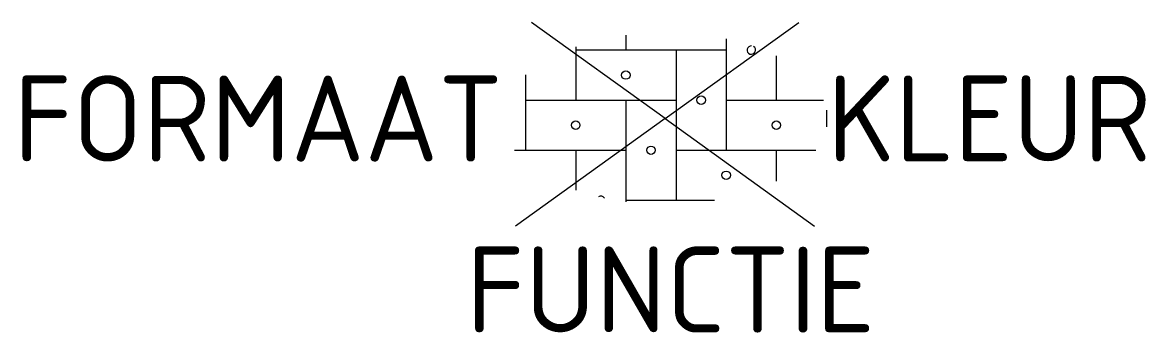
# Model space of a CAD drawing. Extents: x -13.5 to 10.1, y -4.5 to 2.
import ezdxf
from ezdxf.enums import TextEntityAlignment as Align

# ---------------------------------------------------------------- set-up
doc = ezdxf.new("R2010")
doc.units = 0
doc.styles.add('NLCS-ISO', font='NLCS-ISO.ttf')

msp = doc.modelspace()

# ---------------------------------------------------------------- linework, layer by layer
for p, q in [((0, 0), (-2.796, 2.013)), ((0, 0), (2.796, 2.013)), ((-0.822, 1.746), (-0.822, 1.436)), ((1.278, 1.668), (1.278, -0.664)), ((-1.872, 1.502), (-1.872, 0.386)), ((-1.872, 1.436), (1.278, 1.436)), ((0.228, 1.436), (0.228, -1.714)), ((2.328, 1.31), (2.328, 0.386)), ((-2.922, 0.917), (-2.922, -0.664)), ((-2.922, 0.386), (0.228, 0.386)), ((-0.822, 0.386), (-0.822, -1.746)), ((1.278, 0.386), (3.316, 0.386)), ((3.378, 0.177), (3.378, -0.177)), ((0, 0), (-3.129, -2.253)), ((0, 0), (3.129, -2.253)), ((-3.155, -0.664), (-0.822, -0.664)), ((-1.872, -0.664), (-1.872, -1.502)), ((0.228, -0.664), (3.155, -0.664)), ((2.328, -0.664), (2.328, -1.31)), ((-0.822, -1.714), (1.034, -1.714))]:
    msp.add_line(p, q)
for centre in [(-0.822, 0.911), (0.754, 0.385), (-1.872, -0.139), (2.328, -0.139), (-0.296, -0.665), (1.278, -1.189)]:
    msp.add_circle(centre, 0.0881)
for centre, start, end in [((1.804, 1.435), 86.6398, 55.8447), ((-1.346, -1.715), 31.2014, 123.2878)]:
    msp.add_arc(centre, 0.0881, start, end)

# ---------------------------------------------------------------- texts
at = {"style": 'NLCS-ISO'}
msp.add_attdef('FORMAAT', text='KF', height=1.8, dxfattribs=at).set_placement((-3.395, 0), align=Align.MIDDLE_RIGHT)
msp.add_attdef('KLEUR', text='RD', height=1.8, dxfattribs=at).set_placement((3.395, 0), align=Align.MIDDLE_LEFT)
at = {"style": 'NLCS-ISO', "flags": 1}
msp.add_attdef('FUNCTIE', text='', height=1.8, dxfattribs=at).set_placement((0.116, -3.585), align=Align.MIDDLE_CENTER)

doc.saveas('drawing.dxf')
